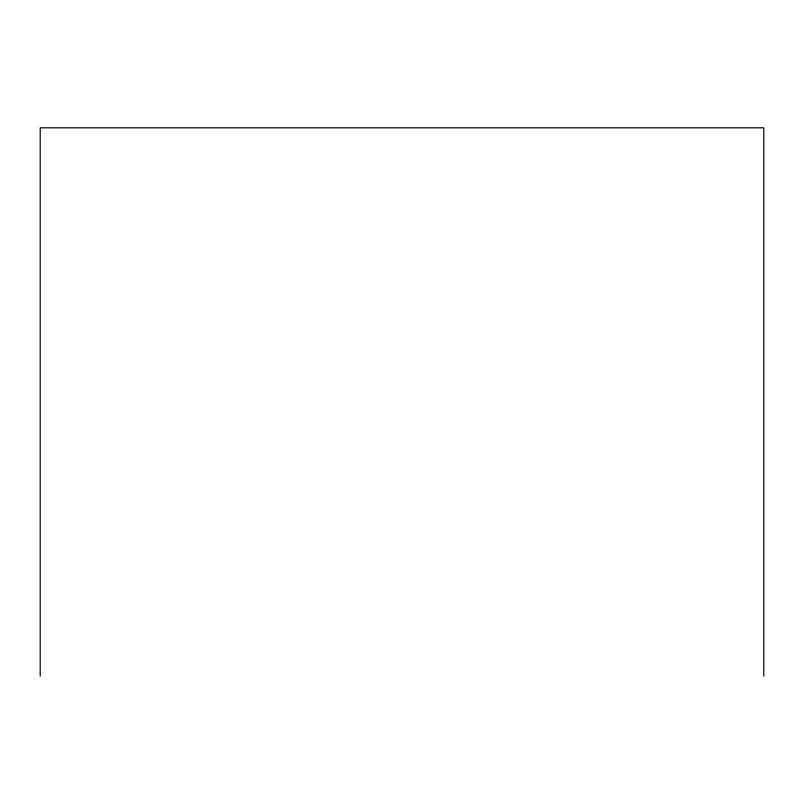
<?xml version="1.0" encoding="UTF-8"?>
<svg xmlns="http://www.w3.org/2000/svg" width="804" height="804" viewBox="0 0 804 804"><rect width="100%" height="100%" fill="white"/><g stroke="black" fill="none" stroke-linecap="round" stroke-linejoin="round"><path stroke-width="1.21" d="M763.8 676.184L763.8 127.816L40.2 127.816L40.2 676.184"/></g></svg>
